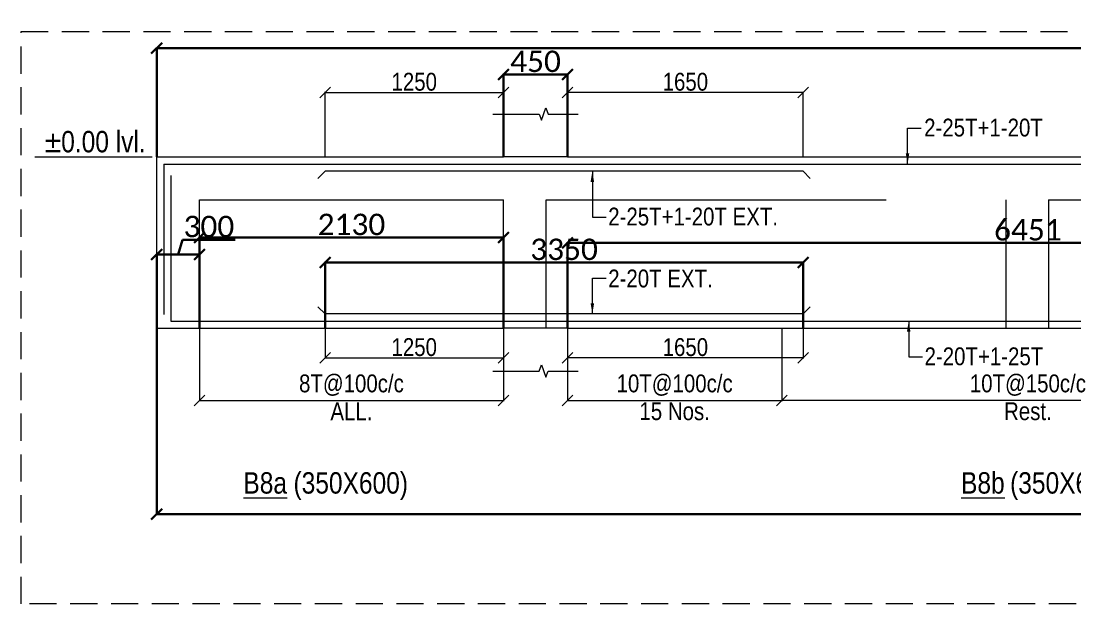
# Model space of a CAD drawing. Header units: millimetres. Extents: x 1112055 to 3390982, y -148532 to 766891.
# Drawn here: x 2961283 to 2976040, y 12729 to 20896 of the extents above; entities that cross this region are included whole.
import ezdxf
from ezdxf.enums import TextEntityAlignment as Align

# ---------------------------------------------------------------- set-up
doc = ezdxf.new("R2010")
doc.units = ezdxf.units.MM
doc.header["$PDMODE"] = 35
doc.header["$PDSIZE"] = -25
doc.linetypes.add('Hidden', pattern=[9.525, 6.35, -3.175])
for name, color, linetype, lineweight in [('B BEAM', 148, 'Continuous', 13), ('B BEAM IN LINE', 250, 'Continuous', 0), ('B STEEL', 34, 'Continuous', 15), ('B STEEL DIM', 216, 'Continuous', 13), ('B STEEL TEXT', 7, 'Continuous', 15), ('B STIRRUPS', 139, 'Continuous', 13), ('B-BEAM DOT', 251, 'Hidden', 9), ('B-BEAM NO', 215, 'Continuous', 18), ('B-COL', 1, 'Continuous', 35)]:
    doc.layers.add(name, color=color, linetype=linetype, lineweight=lineweight)
doc.layers.add('LEVEL-PLAN', color=12, linetype='Continuous')
doc.styles.add('Cali', font='calibri.ttf')
doc.styles.add('SWINC', font='swissc.ttf')
doc.dimstyles.new('BHOOMI', dxfattribs={"dimtxt": 230, "dimasz": 150, "dimexe": 10, "dimexo": 0, "dimgap": 25, "dimtad": 1, "dimdec": 0, "dimzin": 0, "dimdsep": 46, "dimtxsty": 'SWINC', "dimblk": 'OBLIQUE', "dimcen": 0.09, "dimclrd": 250, "dimclre": 250, "dimclrt": 256, "dimaunit": 1, "dimadec": 3, "dimazin": 0, "dimtfac": 1, "dimtdec": 0, "dimtofl": 0, "dimtmove": 1, "dimatfit": 3, "dimfxl": 100, "dimtolj": 1, "dimtzin": 0, "dimlwd": 9, "dimlwe": 5, "dimarcsym": 0})

# ---------------------------------------------------------------- blocks, each defined once
blk = doc.blocks.new('_Oblique')
at = {"color": 0, "linetype": 'ByBlock', "lineweight": -2}
blk.add_line((-0.5, -0.5), (0.5, 0.5), dxfattribs=at)
blk = doc.blocks.new('*D6156')
at = {"layer": 'B STIRRUPS', "color": 250, "lineweight": 0, "transparency": 16777216}
for p, q in [((2971944, 16592), (2971944, 15568)), ((2978847, 16592), (2978847, 15568)), ((2978847, 15578), (2971944, 15578))]:
    blk.add_line(p, q, dxfattribs=at)
at = {"layer": 'Defpoints', "color": 0, "lineweight": 40, "transparency": 16777216}
for p in [(2971944, 16592), (2978847, 16592), (2971944, 15578)]:
    blk.add_point(p, dxfattribs=at)
at = {"layer": 'B STIRRUPS', "color": 250, "lineweight": 0, "transparency": 16777216, "xscale": 150, "yscale": 150, "zscale": 150, "rotation": 180}
blk.add_blockref('_Oblique', (2971944, 15578), dxfattribs=at)
at = {"layer": 'B STIRRUPS', "color": 250, "lineweight": 0, "transparency": 16777216, "xscale": 150, "yscale": 150, "zscale": 150}
blk.add_blockref('_Oblique', (2978847, 15578), dxfattribs=at)
at = {"layer": 'B STIRRUPS', "transparency": 16777216, "char_height": 250, "attachment_point": 5, "style": 'SWINC'}
for s, insert in [('\\A1;10T@150c/c', (2975395, 15794)), ('Rest.', (2975395, 15428))]:
    blk.add_mtext(s, dxfattribs=dict(at, insert=insert))
blk = doc.blocks.new('*D6158')
at = {"layer": 'B STIRRUPS', "color": 250, "lineweight": 0, "transparency": 16777216}
for p, q in [((2968944, 16592), (2968944, 15568)), ((2971944, 16592), (2971944, 15568)), ((2968944, 15578), (2971944, 15578))]:
    blk.add_line(p, q, dxfattribs=at)
at = {"layer": 'Defpoints', "color": 0, "lineweight": 40, "transparency": 16777216}
for p in [(2968944, 16592), (2971944, 16592), (2971944, 15578)]:
    blk.add_point(p, dxfattribs=at)
at = {"layer": 'B STIRRUPS', "color": 250, "lineweight": 0, "transparency": 16777216, "xscale": 150, "yscale": 150, "zscale": 150, "rotation": 180}
blk.add_blockref('_Oblique', (2968944, 15578), dxfattribs=at)
at = {"layer": 'B STIRRUPS', "color": 250, "lineweight": 0, "transparency": 16777216, "xscale": 150, "yscale": 150, "zscale": 150}
blk.add_blockref('_Oblique', (2971944, 15578), dxfattribs=at)
at = {"layer": 'B STIRRUPS', "transparency": 16777216, "char_height": 250, "attachment_point": 5, "style": 'SWINC'}
for s, insert in [('\\A1;10T@100c/c', (2970444, 15794)), ('15 Nos.', (2970444, 15428))]:
    blk.add_mtext(s, dxfattribs=dict(at, insert=insert))
blk = doc.blocks.new('*D6159')
at = {"layer": 'B STIRRUPS', "color": 250, "lineweight": 0, "transparency": 16777216}
for p, q in [((2963784, 16592), (2963784, 15568)), ((2968044, 16592), (2968044, 15568)), ((2963784, 15578), (2968044, 15578))]:
    blk.add_line(p, q, dxfattribs=at)
at = {"layer": 'Defpoints', "color": 0, "lineweight": 40, "transparency": 16777216}
for p in [(2963784, 16592), (2968044, 16592), (2968044, 15578)]:
    blk.add_point(p, dxfattribs=at)
at = {"layer": 'B STIRRUPS', "color": 250, "lineweight": 0, "transparency": 16777216, "xscale": 150, "yscale": 150, "zscale": 150, "rotation": 180}
blk.add_blockref('_Oblique', (2963784, 15578), dxfattribs=at)
at = {"layer": 'B STIRRUPS', "color": 250, "lineweight": 0, "transparency": 16777216, "xscale": 150, "yscale": 150, "zscale": 150}
blk.add_blockref('_Oblique', (2968044, 15578), dxfattribs=at)
at = {"layer": 'B STIRRUPS', "transparency": 16777216, "char_height": 250, "attachment_point": 5, "style": 'SWINC'}
for s, insert in [('\\A1;8T@100c/c', (2965914, 15794)), ('ALL.', (2965914, 15428))]:
    blk.add_mtext(s, dxfattribs=dict(at, insert=insert))
blk = doc.blocks.new('*D6162')
at = {"layer": 'B STEEL DIM', "lineweight": 5, "transparency": 16777216}
for p, q in [((2968944, 18992), (2968944, 19904)), ((2972244, 18992), (2972244, 19904))]:
    blk.add_line(p, q, dxfattribs=at)
at = {"layer": 'B STEEL DIM', "lineweight": 9, "transparency": 16777216}
blk.add_line((2972244, 19894), (2968944, 19894), dxfattribs=at)
at = {"layer": 'Defpoints', "color": 0, "lineweight": 40, "transparency": 16777216}
for p in [(2968944, 19894), (2968944, 18992), (2972244, 18992)]:
    blk.add_point(p, dxfattribs=at)
at = {"layer": 'B STEEL DIM', "lineweight": 9, "transparency": 16777216, "xscale": 150, "yscale": 150, "zscale": 150, "rotation": 180}
blk.add_blockref('_Oblique', (2968944, 19894), dxfattribs=at)
at = {"layer": 'B STEEL DIM', "lineweight": 9, "transparency": 16777216, "xscale": 150, "yscale": 150, "zscale": 150}
blk.add_blockref('_Oblique', (2972244, 19894), dxfattribs=at)
at = {"layer": 'B STEEL DIM', "transparency": 16777216, "insert": (2970594, 20044), "char_height": 250, "attachment_point": 5, "style": 'SWINC'}
blk.add_mtext('\\A1;1650', dxfattribs=at)
blk = doc.blocks.new('*D6163')
at = {"layer": 'B STEEL DIM', "lineweight": 5, "transparency": 16777216}
for p, q in [((2965544, 18992), (2965544, 19904)), ((2968044, 18992), (2968044, 19904))]:
    blk.add_line(p, q, dxfattribs=at)
at = {"layer": 'B STEEL DIM', "lineweight": 9, "transparency": 16777216}
blk.add_line((2965544, 19894), (2968044, 19894), dxfattribs=at)
at = {"layer": 'Defpoints', "color": 0, "lineweight": 40, "transparency": 16777216}
for p in [(2968044, 19894), (2965544, 18992), (2968044, 18992)]:
    blk.add_point(p, dxfattribs=at)
at = {"layer": 'B STEEL DIM', "lineweight": 9, "transparency": 16777216, "xscale": 150, "yscale": 150, "zscale": 150, "rotation": 180}
blk.add_blockref('_Oblique', (2965544, 19894), dxfattribs=at)
at = {"layer": 'B STEEL DIM', "lineweight": 9, "transparency": 16777216, "xscale": 150, "yscale": 150, "zscale": 150}
blk.add_blockref('_Oblique', (2968044, 19894), dxfattribs=at)
at = {"layer": 'B STEEL DIM', "transparency": 16777216, "insert": (2966794, 20044), "char_height": 250, "attachment_point": 5, "style": 'SWINC'}
blk.add_mtext('\\A1;1250', dxfattribs=at)
blk = doc.blocks.new('*D6164')
at = {"layer": 'B STEEL DIM', "lineweight": 5, "transparency": 16777216}
for p, q in [((2972244, 16792), (2972244, 16166)), ((2968944, 16592), (2968944, 16166))]:
    blk.add_line(p, q, dxfattribs=at)
at = {"layer": 'B STEEL DIM', "lineweight": 9, "transparency": 16777216}
blk.add_line((2972244, 16176), (2968944, 16176), dxfattribs=at)
at = {"layer": 'Defpoints', "color": 0, "lineweight": 40, "transparency": 16777216}
for p in [(2972244, 16792), (2968944, 16592), (2968944, 16176)]:
    blk.add_point(p, dxfattribs=at)
at = {"layer": 'B STEEL DIM', "lineweight": 9, "transparency": 16777216, "xscale": 150, "yscale": 150, "zscale": 150, "rotation": 180}
blk.add_blockref('_Oblique', (2968944, 16176), dxfattribs=at)
at = {"layer": 'B STEEL DIM', "lineweight": 9, "transparency": 16777216, "xscale": 150, "yscale": 150, "zscale": 150}
blk.add_blockref('_Oblique', (2972244, 16176), dxfattribs=at)
at = {"layer": 'B STEEL DIM', "transparency": 16777216, "insert": (2970594, 16326), "char_height": 250, "attachment_point": 5, "style": 'SWINC'}
blk.add_mtext('\\A1;1650', dxfattribs=at)
blk = doc.blocks.new('*D6165')
at = {"layer": 'B STEEL DIM', "lineweight": 5, "transparency": 16777216}
for p, q in [((2965544, 16792), (2965544, 16166)), ((2968044, 16592), (2968044, 16166))]:
    blk.add_line(p, q, dxfattribs=at)
at = {"layer": 'B STEEL DIM', "lineweight": 9, "transparency": 16777216}
blk.add_line((2965544, 16176), (2968044, 16176), dxfattribs=at)
at = {"layer": 'Defpoints', "color": 0, "lineweight": 40, "transparency": 16777216}
for p in [(2965544, 16792), (2968044, 16592), (2968044, 16176)]:
    blk.add_point(p, dxfattribs=at)
at = {"layer": 'B STEEL DIM', "lineweight": 9, "transparency": 16777216, "xscale": 150, "yscale": 150, "zscale": 150, "rotation": 180}
blk.add_blockref('_Oblique', (2965544, 16176), dxfattribs=at)
at = {"layer": 'B STEEL DIM', "lineweight": 9, "transparency": 16777216, "xscale": 150, "yscale": 150, "zscale": 150}
blk.add_blockref('_Oblique', (2968044, 16176), dxfattribs=at)
at = {"layer": 'B STEEL DIM', "transparency": 16777216, "insert": (2966794, 16326), "char_height": 250, "attachment_point": 5, "style": 'SWINC'}
blk.add_mtext('\\A1;1250', dxfattribs=at)
blk = doc.blocks.new('*D6685')
at = {"layer": 'Defpoints', "color": 3, "linetype": 'Hidden', "lineweight": 30, "ltscale": 1000, "transparency": 16777216}
for p, q in [((2963184, 16592), (2963184, 13976)), ((3007224, 16592), (3007224, 13976))]:
    blk.add_line(p, q, dxfattribs=at)
at = {"layer": 'Defpoints', "color": 3, "lineweight": 30, "ltscale": 1000, "transparency": 16777216}
blk.add_line((2963184, 13986), (3007224, 13986), dxfattribs=at)
at = {"layer": 'Defpoints', "color": 0, "lineweight": 40, "transparency": 16777216}
for p in [(2963184, 16592), (3007224, 16592), (3007224, 13986)]:
    blk.add_point(p, dxfattribs=at)
at = {"layer": 'Defpoints', "color": 3, "lineweight": 30, "transparency": 16777216, "xscale": 150, "yscale": 150, "zscale": 150, "rotation": 180}
blk.add_blockref('_Oblique', (2963184, 13986), dxfattribs=at)
at = {"layer": 'Defpoints', "color": 3, "lineweight": 30, "transparency": 16777216, "xscale": 150, "yscale": 150, "zscale": 150}
blk.add_blockref('_Oblique', (3007224, 13986), dxfattribs=at)
at = {"layer": 'Defpoints', "color": 3, "lineweight": 50, "transparency": 16777216, "insert": (2985204, 14169), "char_height": 300, "attachment_point": 5, "style": 'Cali'}
blk.add_mtext('\\A1;22020', dxfattribs=at)
blk = doc.blocks.new('*D6686')
at = {"layer": 'Defpoints', "color": 3, "linetype": 'Hidden', "lineweight": 30, "ltscale": 1000, "transparency": 16777216}
for p, q in [((2963784, 16592), (2963784, 17872)), ((2968044, 16592), (2968044, 17872))]:
    blk.add_line(p, q, dxfattribs=at)
at = {"layer": 'Defpoints', "color": 3, "lineweight": 30, "ltscale": 1000, "transparency": 16777216}
blk.add_line((2963784, 17862), (2968044, 17862), dxfattribs=at)
at = {"layer": 'Defpoints', "color": 0, "lineweight": 40, "transparency": 16777216}
for p in [(2968044, 17862), (2963784, 16592), (2968044, 16592)]:
    blk.add_point(p, dxfattribs=at)
at = {"layer": 'Defpoints', "color": 3, "lineweight": 30, "transparency": 16777216, "xscale": 150, "yscale": 150, "zscale": 150, "rotation": 180}
blk.add_blockref('_Oblique', (2963784, 17862), dxfattribs=at)
at = {"layer": 'Defpoints', "color": 3, "lineweight": 30, "transparency": 16777216, "xscale": 150, "yscale": 150, "zscale": 150}
blk.add_blockref('_Oblique', (2968044, 17862), dxfattribs=at)
at = {"layer": 'Defpoints', "color": 3, "lineweight": 50, "transparency": 16777216, "insert": (2965914, 18045), "char_height": 300, "attachment_point": 5, "style": 'Cali'}
blk.add_mtext('\\A1;2130', dxfattribs=at)
blk = doc.blocks.new('*D6687')
at = {"layer": 'Defpoints', "color": 3, "linetype": 'Hidden', "lineweight": 30, "ltscale": 1000, "transparency": 16777216}
for p, q in [((2965544, 16592), (2965544, 17522)), ((2972244, 16592), (2972244, 17522))]:
    blk.add_line(p, q, dxfattribs=at)
at = {"layer": 'Defpoints', "color": 3, "lineweight": 30, "ltscale": 1000, "transparency": 16777216}
blk.add_line((2965544, 17512), (2972244, 17512), dxfattribs=at)
at = {"layer": 'Defpoints', "color": 0, "lineweight": 40, "transparency": 16777216}
for p in [(2972244, 17512), (2965544, 16592), (2972244, 16592)]:
    blk.add_point(p, dxfattribs=at)
at = {"layer": 'Defpoints', "color": 3, "lineweight": 30, "transparency": 16777216, "xscale": 150, "yscale": 150, "zscale": 150, "rotation": 180}
blk.add_blockref('_Oblique', (2965544, 17512), dxfattribs=at)
at = {"layer": 'Defpoints', "color": 3, "lineweight": 30, "transparency": 16777216, "xscale": 150, "yscale": 150, "zscale": 150}
blk.add_blockref('_Oblique', (2972244, 17512), dxfattribs=at)
at = {"layer": 'Defpoints', "color": 3, "lineweight": 50, "transparency": 16777216, "insert": (2968894, 17696), "char_height": 300, "attachment_point": 5, "style": 'Cali'}
blk.add_mtext('\\A1;3350', dxfattribs=at)
blk = doc.blocks.new('*D6688')
at = {"layer": 'Defpoints', "color": 3, "linetype": 'Hidden', "lineweight": 30, "ltscale": 1000, "transparency": 16777216}
for p, q in [((2968944, 16592), (2968944, 17797)), ((2981847, 16592), (2981847, 17797))]:
    blk.add_line(p, q, dxfattribs=at)
at = {"layer": 'Defpoints', "color": 3, "lineweight": 30, "ltscale": 1000, "transparency": 16777216}
blk.add_line((2968944, 17787), (2981847, 17787), dxfattribs=at)
at = {"layer": 'Defpoints', "color": 0, "lineweight": 40, "transparency": 16777216}
for p in [(2981847, 17787), (2968944, 16592), (2981847, 16592)]:
    blk.add_point(p, dxfattribs=at)
at = {"layer": 'Defpoints', "color": 3, "lineweight": 30, "transparency": 16777216, "xscale": 150, "yscale": 150, "zscale": 150, "rotation": 180}
blk.add_blockref('_Oblique', (2968944, 17787), dxfattribs=at)
at = {"layer": 'Defpoints', "color": 3, "lineweight": 30, "transparency": 16777216, "xscale": 150, "yscale": 150, "zscale": 150}
blk.add_blockref('_Oblique', (2981847, 17787), dxfattribs=at)
at = {"layer": 'Defpoints', "color": 3, "lineweight": 50, "transparency": 16777216, "insert": (2975395, 17970), "char_height": 300, "attachment_point": 5, "style": 'Cali'}
blk.add_mtext('\\A1;6451', dxfattribs=at)
blk = doc.blocks.new('*D6694')
at = {"layer": 'Defpoints', "color": 3, "lineweight": 30, "ltscale": 1000, "transparency": 16777216}
for p, q in [((2963546, 17832), (2963484, 17624)), ((2964285, 17832), (2963546, 17832)), ((2963184, 17624), (2963784, 17624))]:
    blk.add_line(p, q, dxfattribs=at)
at = {"layer": 'Defpoints', "color": 3, "linetype": 'Hidden', "lineweight": 30, "ltscale": 1000, "transparency": 16777216}
for p, q in [((2963184, 16592), (2963184, 17634)), ((2963784, 16592), (2963784, 17634))]:
    blk.add_line(p, q, dxfattribs=at)
at = {"layer": 'Defpoints', "color": 0, "lineweight": 40, "transparency": 16777216}
for p in [(2963784, 17624), (2963184, 16592), (2963784, 16592)]:
    blk.add_point(p, dxfattribs=at)
at = {"layer": 'Defpoints', "color": 3, "lineweight": 30, "transparency": 16777216, "xscale": 150, "yscale": 150, "zscale": 150, "rotation": 180}
blk.add_blockref('_Oblique', (2963184, 17624), dxfattribs=at)
at = {"layer": 'Defpoints', "color": 3, "lineweight": 30, "transparency": 16777216, "xscale": 150, "yscale": 150, "zscale": 150}
blk.add_blockref('_Oblique', (2963784, 17624), dxfattribs=at)
at = {"layer": 'Defpoints', "color": 3, "lineweight": 50, "transparency": 16777216, "insert": (2963916, 18016), "char_height": 300, "attachment_point": 5, "style": 'Cali'}
blk.add_mtext('\\A1;300', dxfattribs=at)
blk = doc.blocks.new('*D6695')
at = {"layer": 'Defpoints', "color": 3, "linetype": 'Hidden', "lineweight": 30, "ltscale": 1000, "transparency": 16777216}
for p, q in [((2968044, 18992), (2968044, 20157)), ((2968944, 18992), (2968944, 20157))]:
    blk.add_line(p, q, dxfattribs=at)
at = {"layer": 'Defpoints', "color": 3, "lineweight": 30, "ltscale": 1000, "transparency": 16777216}
blk.add_line((2968044, 20147), (2968944, 20147), dxfattribs=at)
at = {"layer": 'Defpoints', "color": 0, "lineweight": 40, "transparency": 16777216}
for p in [(2968944, 20147), (2968044, 18992), (2968944, 18992)]:
    blk.add_point(p, dxfattribs=at)
at = {"layer": 'Defpoints', "color": 3, "lineweight": 30, "transparency": 16777216, "xscale": 150, "yscale": 150, "zscale": 150, "rotation": 180}
blk.add_blockref('_Oblique', (2968044, 20147), dxfattribs=at)
at = {"layer": 'Defpoints', "color": 3, "lineweight": 30, "transparency": 16777216, "xscale": 150, "yscale": 150, "zscale": 150}
blk.add_blockref('_Oblique', (2968944, 20147), dxfattribs=at)
at = {"layer": 'Defpoints', "color": 3, "lineweight": 50, "transparency": 16777216, "insert": (2968494, 20330), "char_height": 300, "attachment_point": 5, "style": 'Cali'}
blk.add_mtext('\\A1;450', dxfattribs=at)
blk = doc.blocks.new('*D6364')
at = {"layer": 'Defpoints', "color": 3, "linetype": 'Hidden', "lineweight": 30, "ltscale": 1000, "transparency": 16777216}
for p, q in [((2963184, 18992), (2963184, 20525)), ((2999459, 18992), (2999459, 20525))]:
    blk.add_line(p, q, dxfattribs=at)
at = {"layer": 'Defpoints', "color": 3, "lineweight": 30, "ltscale": 1000, "transparency": 16777216}
blk.add_line((2999459, 20515), (2963184, 20515), dxfattribs=at)
at = {"layer": 'Defpoints', "color": 0, "lineweight": 40, "transparency": 16777216}
for p in [(2963184, 20515), (2963184, 18992), (2999459, 18992)]:
    blk.add_point(p, dxfattribs=at)
at = {"layer": 'Defpoints', "color": 3, "lineweight": 30, "transparency": 16777216, "xscale": 150, "yscale": 150, "zscale": 150, "rotation": 180}
blk.add_blockref('_Oblique', (2963184, 20515), dxfattribs=at)
at = {"layer": 'Defpoints', "color": 3, "lineweight": 30, "transparency": 16777216, "xscale": 150, "yscale": 150, "zscale": 150}
blk.add_blockref('_Oblique', (2999459, 20515), dxfattribs=at)
at = {"layer": 'Defpoints', "color": 3, "lineweight": 50, "transparency": 16777216, "insert": (2981321, 20699), "char_height": 300, "attachment_point": 5, "style": 'Cali'}
blk.add_mtext('\\A1;18137', dxfattribs=at)

msp = doc.modelspace()

# ---------------------------------------------------------------- linework, layer by layer
at = {"layer": 'B BEAM'}
msp.add_line((2961476.2, 18992.1, 0), (2963119.4, 18992.1, 0), dxfattribs=at)
at = {"layer": 'B BEAM', "ltscale": 25}
for p, q in [((2963183.7, 18992.1, 0), (2968043.7, 18992.1, 0)), ((2963183.7, 18992.1, 0), (2963183.7, 16592.1, 0)), ((2968943.7, 18992.1, 0), (2981846.7, 18992.1, 0)), ((2963183.7, 16592.1, 0), (2968043.7, 16592.1, 0)), ((2968943.7, 16592.1, 0), (2981846.7, 16592.1, 0))]:
    msp.add_line(p, q, dxfattribs=at)
at = {"layer": 'B BEAM IN LINE', "color": 250, "linetype": 'Hidden', "lineweight": 0, "ltscale": 60, "elevation": 0}
msp.add_lwpolyline([(2961283.3, 20748.4), (3008073.6, 20748.4), (3008073.6, 12728.9), (2961283.3, 12728.9)], close=True, dxfattribs=at)
at = {"layer": 'B STEEL', "color": 34, "lineweight": 9, "ltscale": 25}
for p, q in [((2963283.7, 18892.1, 0), (2963283.7, 16782.8, 0)), ((2963283.7, 18892.1, 0), (3007123.7, 18892.1, 0)), ((2965543.7, 18792.1, 0), (2965443.7, 18692.1, 0)), ((2972243.7, 18792.1, 0), (2965543.7, 18792.1, 0)), ((2972243.7, 18792.1, 0), (2972343.7, 18692.1, 0)), ((2963383.7, 18733.6, 0), (2963383.7, 16692.1, 0)), ((2965543.7, 16792.1, 0), (2965443.7, 16892.1, 0)), ((2972243.7, 16792.1, 0), (2972343.7, 16892.1, 0)), ((2963383.7, 16692.1, 0), (3007023.7, 16692.1, 0)), ((2972243.7, 16792.1, 0), (2965543.7, 16792.1, 0))]:
    msp.add_line(p, q, dxfattribs=at)
at = {"layer": 'B-BEAM DOT', "linetype": 'Hidden', "ltscale": 750}
for p, q in [((2968943.7, 18992.1, 0), (2968043.7, 18992.1, 0)), ((2963783.7, 16592.1, 0), (2963783.7, 18392.1, 0)), ((2963783.7, 18392.1, 0), (2968043.8, 18392.1, 0)), ((2968043.8, 16592.1, 0), (2968043.8, 18392.1, 0)), ((2968643.8, 16592.1, 0), (2968643.8, 18392.1, 0)), ((2968643.8, 18392.1, 0), (2975085.5, 18392.1, 0)), ((2975085.5, 18392.1, 0), (2975085.5, 16592.1, 0)), ((2975685.5, 18392.1, 0), (2979788.3, 18392.1, 0)), ((2975685.5, 18392.1, 0), (2975685.5, 16592.1, 0)), ((2968943.7, 16592.1, 0), (2968043.7, 16592.1, 0))]:
    msp.add_line(p, q, dxfattribs=at)
at = {"layer": 'B-COL', "lineweight": 15, "ltscale": 25}
for p, q in [((2968043.7, 18992.1, 0), (2968043.7, 19592.1, 0)), ((2968943.7, 18992.1, 0), (2968943.7, 19592.1, 0)), ((2968043.7, 16592.1, 0), (2968043.7, 15992.1, 0)), ((2968943.7, 16592.1, 0), (2968943.7, 15992.1, 0))]:
    msp.add_line(p, q, dxfattribs=at)
at = {"layer": 'B-COL', "lineweight": 15, "ltscale": 25, "elevation": 0}
for points in [[(2967893.7, 19592.1), (2968545.7, 19592.1), (2968577, 19506.3), (2968639.5, 19678), (2968670.7, 19592.1), (2969093.7, 19592.1)], [(2967893.7, 15992.1), (2968545.7, 15992.1), (2968577, 16078), (2968639.5, 15906.3), (2968670.7, 15992.1), (2969093.7, 15992.1)]]:
    msp.add_lwpolyline(points, dxfattribs=at)

# ---------------------------------------------------------------- texts
at = {"layer": 'B STEEL TEXT', "style": 'SWINC'}
for s, p in [('2-25T+1-20T', (2973940.8, 19278.5, 0)), ('2-25T+1-20T EXT.', (2969512.9, 18031.9, 0)), ('2-20T EXT.', (2969512.9, 17164.1, 0)), ('2-20T+1-25T', (2973946.6, 16073.3, 0))]:
    msp.add_text(s, height=250, dxfattribs=at).set_placement(p)
at = {"layer": 'B-BEAM NO', "ltscale": 25, "style": 'SWINC'}
for s, p in [('%%UB8a', (2964705.1, 14274.9, 0)), ('(350X600)', (2965904.2, 14274.9, 0)), ('%%UB8b', (2974763.8, 14274.9, 0)), ('(350X600)', (2975947.8, 14274.9, 0))]:
    msp.add_text(s, height=300, dxfattribs=at).set_placement(p, align=Align.CENTER)
at = {"layer": 'LEVEL-PLAN', "linetype": 'ByBlock', "ltscale": 800, "style": 'SWINC'}
msp.add_text('%%P0.00 lvl.', height=300, dxfattribs=at).set_placement((2962323.2, 19056.3, 0), align=Align.CENTER)

# ---------------------------------------------------------------- dimensions: what is measured, and where the dimension line sits
at = {"layer": 'B STEEL DIM'}
for base, p1, p2, picture, middle in [((2968043.7, 19893.9, 0), (2965543.7, 18992.1, 0), (2968043.7, 18992.1, 0), '*D6163', (2966793.7, 20043.9, 0)), ((2968043.7, 16175.7, 0), (2965543.7, 16792.1, 0), (2968043.7, 16592.1, 0), '*D6165', (2966793.7, 16325.7, 0))]:
    dim = msp.add_linear_dim(base=base, p1=p1, p2=p2, angle=180, dimstyle='BHOOMI', override={"dimscale": 1, "dimtxt": 250, "dimlfac": 0.5, "dimtxsty": 'SWINC', "dimblk1": 'Oblique', "dimblk2": 'Oblique', "dimsah": 1, "dimclrd": 256, "dimclre": 256, "dimclrt": 256}, dxfattribs=at)
    dim.commit()
    dim.dimension.update_dxf_attribs({"geometry": picture, "text_midpoint": middle})
for base, p1, p2, picture, middle in [((2968943.7, 19893.9, 0), (2972243.7, 18992.1, 0), (2968943.7, 18992.1, 0), '*D6162', (2970593.7, 20043.9, 0)), ((2968943.7, 16175.7, 0), (2972243.7, 16792.1, 0), (2968943.7, 16592.1, 0), '*D6164', (2970593.7, 16325.7, 0))]:
    dim = msp.add_linear_dim(base=base, p1=p1, p2=p2, dimstyle='BHOOMI', override={"dimscale": 1, "dimtxt": 250, "dimlfac": 0.5, "dimtxsty": 'SWINC', "dimblk1": 'Oblique', "dimblk2": 'Oblique', "dimsah": 1, "dimclrd": 256, "dimclre": 256, "dimclrt": 256}, dxfattribs=at)
    dim.commit()
    dim.dimension.update_dxf_attribs({"geometry": picture, "text_midpoint": middle})
at = {"layer": 'B STIRRUPS'}
for base, p1, p2, text, picture, middle in [((2968043.7, 15578.1, 0), (2963783.7, 16592.1, 0), (2968043.7, 16592.2, 0), '8T@100c/c\\XALL. ', '*D6159', (2965913.7, 15578.1, 0)), ((2971943.7, 15578.1, 0), (2968943.7, 16592.1, 0), (2971943.7, 16592.1, 0), '10T@100c/c\\X 15 Nos. ', '*D6158', (2970443.7, 15578.1, 0))]:
    dim = msp.add_linear_dim(base=base, p1=p1, p2=p2, angle=180, text=text, dimstyle='BHOOMI', override={"dimscale": 1, "dimtxt": 250, "dimgap": 25, "dimlfac": 0.5, "dimtxsty": 'SWINC', "dimblk1": 'Oblique', "dimblk2": 'Oblique', "dimsah": 1, "dimlwd": 0, "dimlwe": 0}, dxfattribs=at)
    dim.commit()
    dim.dimension.update_dxf_attribs({"geometry": picture, "text_midpoint": middle})
dim = msp.add_linear_dim(base=(2971943.7, 15578.1, 0), p1=(2978846.7, 16592.1, 0), p2=(2971943.7, 16592.1, 0), text='10T@150c/c\\X Rest. ', dimstyle='BHOOMI', override={"dimscale": 1, "dimtxt": 250, "dimgap": 25, "dimlfac": 0.5, "dimtxsty": 'SWINC', "dimblk1": 'Oblique', "dimblk2": 'Oblique', "dimsah": 1, "dimlwd": 0, "dimlwe": 0}, dxfattribs=at)
dim.commit()
dim.dimension.update_dxf_attribs({"geometry": '*D6156', "text_midpoint": (2975395.2, 15578.1, 0)})
at = {"layer": 'Defpoints', "color": 3, "lineweight": 50, "ltscale": 1000}
for base, p1, p2, picture, middle in [((2963183.7487, 20515.353), (2999458.6542, 18992.1486, 0), (2963183.7487, 18992.1486, 0), '*D6364', (2981321.2015, 20699.0453)), ((2968943.7, 20146.7), (2968043.7, 18992.1, 0), (2968943.7, 18992.1, 0), '*D6695', (2968493.7, 20330.4)), ((2963783.7, 17623.8), (2963183.7, 16592.1, 0), (2963783.7, 16592.1, 0), '*D6694', (2963576.4, 18016.2)), ((2968043.7, 17861.7), (2963783.7, 16592.1, 0), (2968043.7, 16592.1, 0), '*D6686', (2965913.7, 18045.4)), ((2981846.7382, 17786.7045), (2968943.7387, 16592.1493, 0), (2981846.7382, 16592.1493, 0), '*D6688', (2975395.2385, 17970.2815)), ((2972243.7, 17511.9), (2965543.7, 16592.1, 0), (2972243.7, 16592.1, 0), '*D6687', (2968893.7, 17695.6)), ((3007223.7, 13985.6), (2963183.7, 16592.1, 0), (3007223.7, 16592.1, 0), '*D6685', (2985203.7, 14169.3))]:
    dim = msp.add_linear_dim(base=base, p1=p1, p2=p2, dimstyle='BHOOMI', override={"dimtxt": 300, "dimgap": 30, "dimlfac": 0.5, "dimtxsty": 'Cali', "dimblk1": 'Oblique', "dimblk2": 'Oblique', "dimsah": 1, "dimclrd": 3, "dimclre": 3, "dimclrt": 3, "dimlwd": 30, "dimlwe": 30}, dxfattribs=at)
    dim.commit()
    dim.dimension.update_dxf_attribs({"geometry": picture, "text_midpoint": middle})

# ---------------------------------------------------------------- leaders
at = {"layer": 'B STEEL TEXT'}
for points in [[(2973707.8, 18892.1, 0), (2973707.8, 19394.7, 0), (2973900, 19394.7, 0)], [(2969290.4, 18792.1, 0), (2969290.4, 18148.2, 0), (2969482.6, 18148.2, 0)], [(2969290.4, 16792.1, 0), (2969290.4, 17294.7, 0), (2969482.6, 17294.7, 0)], [(2973724.1, 16692.1, 0), (2973724.1, 16189.6, 0), (2973916.3, 16189.6, 0)]]:
    msp.add_leader(points, dimstyle='BHOOMI', override={"dimtad": 0, "dimclrd": 256, "dimlwd": 0}, dxfattribs=at)

doc.saveas('drawing.dxf')
